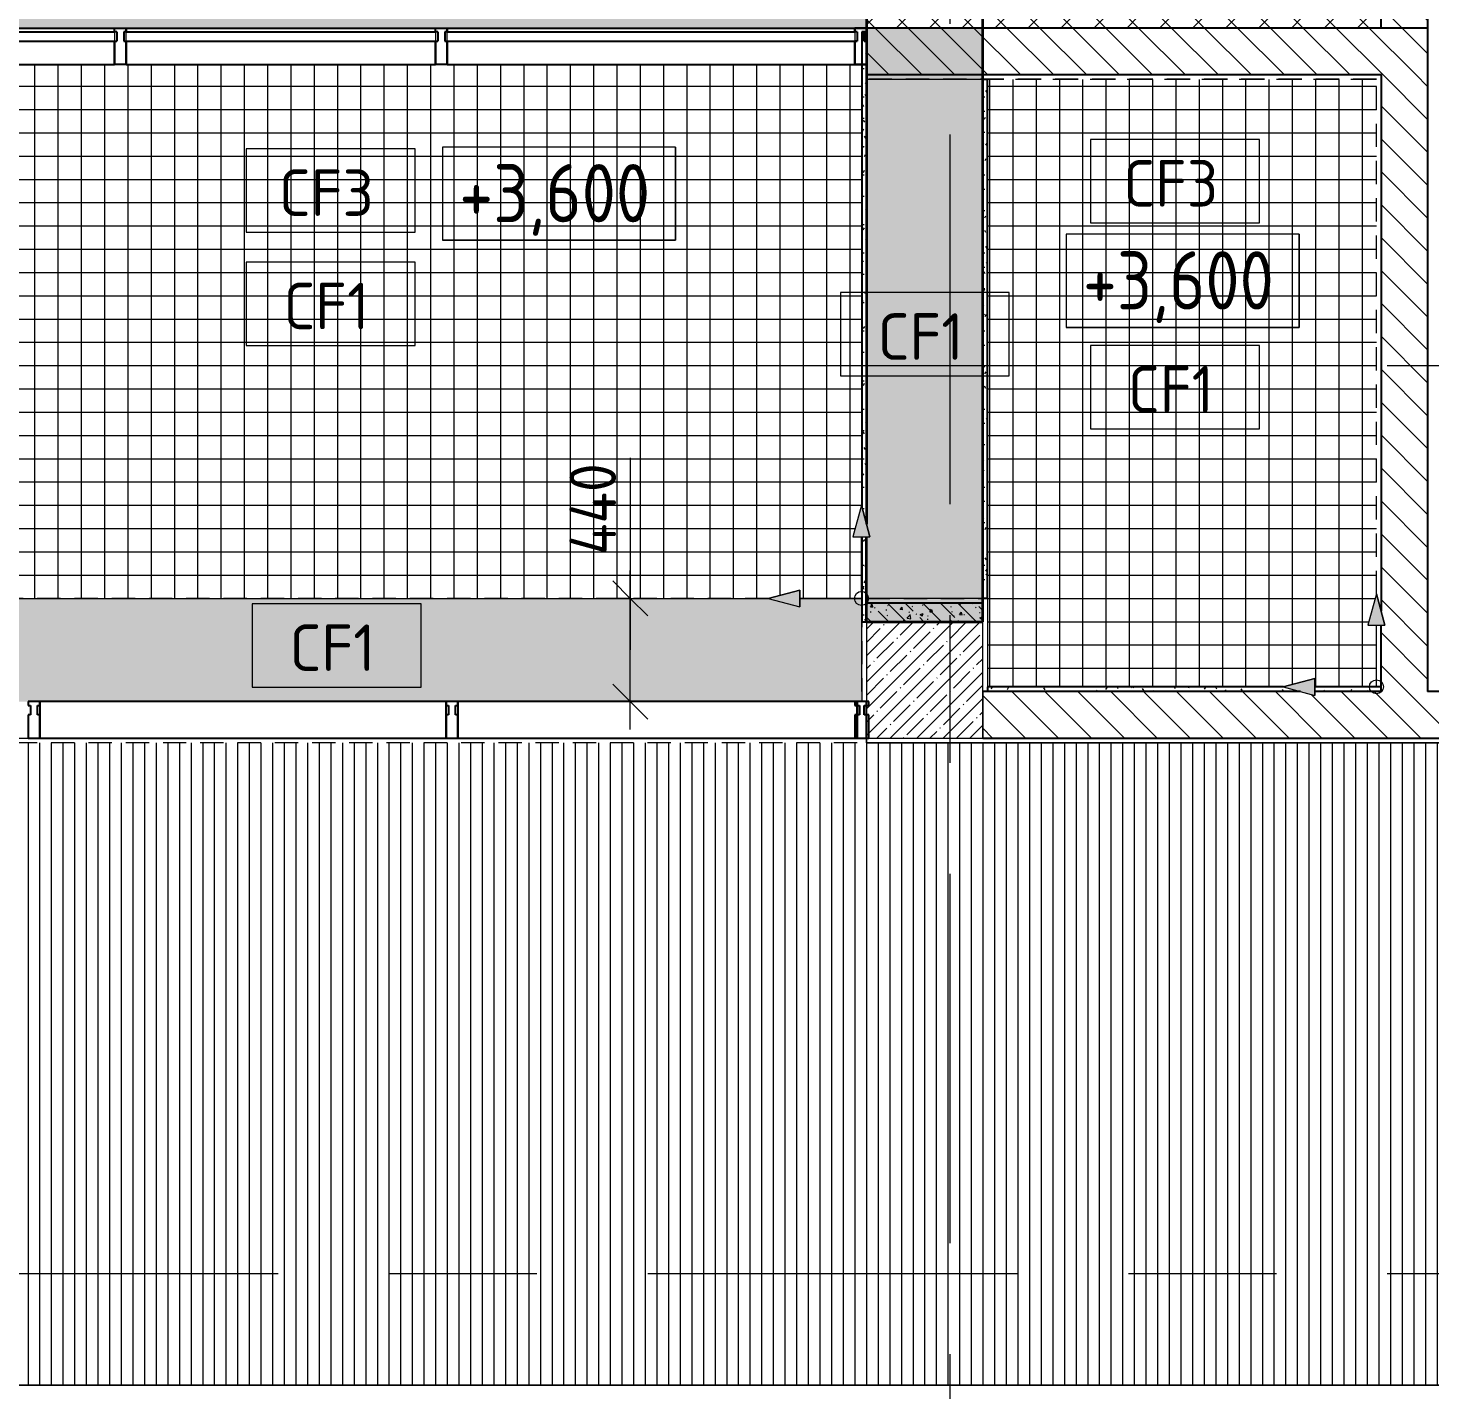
# Model space of a CAD drawing. Header units: millimetres. Extents: x 81676 to 276943, y -8553 to 29000.
# Drawn here: x 112000 to 118020, y 10600 to 16450 of the extents above; entities that cross this region are included whole.
import ezdxf

# ---------------------------------------------------------------- set-up
doc = ezdxf.new("R2010")
doc.units = ezdxf.units.MM
doc.linetypes.add('200_ШТРИХ__ш1_п0_6_', pattern=[160, 100, -60])
doc.linetypes.add('Осевая', pattern=[3175, 635, -476.25, 1587.5, -476.25])
for name, color, linetype, lineweight in [('A-ANNO-DIMS', 7, 'Continuous', 9), ('A-ANNO-DIMS-100', 7, 'Continuous', 9), ('A-CLNG-IDEN', 7, 'Continuous', 9), ('A-DETL-GENF', 7, 'Continuous', 9), ('A-DETL-MBND', 7, '200_ШТРИХ__ш1_п0_6_', 9), ('A-DETL-MBND-1', 7, 'Continuous', 9), ('A-FLOR', 7, 'Continuous', 9), ('A-FLOR-1', 7, 'Continuous', 35), ('A-GLAZ-CWMG', 7, 'Continuous', 9), ('A-GLAZ-CWMG-1', 7, 'Continuous', 25), ('A-WALL', 7, 'Continuous', 9), ('G-ANNO-DIMS', 7, 'Continuous', 9), ('I-WALL', 7, 'Continuous', 9), ('S-COLS', 7, 'Continuous', 9), ('Оси-2', 7, 'Осевая', 9)]:
    doc.layers.add(name, color=color, linetype=linetype, lineweight=lineweight)
doc.layers.add('A-WALL-2', color=7, linetype='Continuous', lineweight=25, true_color=0x3c3c3c)
doc.layers.add('A-WALL-FNSH-2', color=7, linetype='Continuous', lineweight=13, true_color=0x3c3c3c)
doc.styles.add('GOST Common', font='GOST_Common.ttf', dxfattribs={"width": 0.9, "height": 250})
doc.styles.add('GOST Common_1', font='GOST_Common.ttf', dxfattribs={"height": 200})
doc.styles.add('ISOCPEUR_1', font='isocpeur.ttf', dxfattribs={"width": 0.9, "height": 200})
doc.dimstyles.new('ISO-2_0_0_9К_Средний_округл2', dxfattribs={"dimscale": 304.8, "dimtxt": 199.196235, "dimasz": 0.492126, "dimexe": 0.393701, "dimexo": 0, "dimgap": 0, "dimtad": 1, "dimdec": 0, "dimrnd": 10, "dimzin": 0, "dimdsep": 46, "dimtxsty": 'ISOCPEUR_1', "dimblk1": 'OBLIQUE', "dimblk2": 'OBLIQUE', "dimsah": 1, "dimcen": 0.09, "dimdle": 0.393701, "dimazin": 0, "dimtfac": 1, "dimtdec": 4, "dimtix": 1, "dimtmove": 1, "dimatfit": 3, "dimfxl": 1, "dimtvp": 1, "dimtolj": 1, "dimtzin": 0, "dimarcsym": 2})
pattern_1 = [(135, (0, 0), (-70.71068, -70.71068), [])]
pattern_2 = [(45, (0, 0), (-57.024626, 57.024626), []), (45, (57.025, 0), (-57.024626, 57.024626), [100.806, -20.161, 3.353, -16.808])]
pattern_3 = [(0, (0, 0), (121.92, 30.48), [10.058, -81.382, 10.058, -81.382, -487.68]), (0, (0, 0), (121.92, 30.48), [-182.88, 10.058, -172.822, 10.058, -81.382, -213.36]), (0, (0, 0), (121.92, 30.48), [-457.2, 10.058, -50.902, 10.058, -142.342]), (120, (45.72, 15.24), (-87.356454, 90.345817), [10.058, -81.382, 10.058, -81.382, -487.68]), (120, (45.72, 15.24), (-87.356454, 90.345817), [-182.88, 10.058, -172.822, 10.058, -81.382, -213.36]), (120, (45.72, 15.24), (-87.356454, 90.345817), [-457.2, 10.058, -50.902, 10.058, -142.342]), (240, (60.96, 76.2), (-34.563546, -120.825817), [10.058, -81.382, 10.058, -81.382, -487.68]), (240, (60.96, 76.2), (-34.563546, -120.825817), [-182.88, 10.058, -172.822, 10.058, -81.382, -213.36]), (240, (60.96, 76.2), (-34.563546, -120.825817), [-457.2, 10.058, -50.902, 10.058, -142.342])]

# ---------------------------------------------------------------- blocks, each defined once
blk = doc.blocks.new('Прямоугольный импост - Импост структурный с накладкой - 160мм Темный-32472260-План потолков с обозначением видов отделки и геометрии 1 этажа в осях 23_1-33')
at = {"layer": 'A-GLAZ-CWMG'}
for p, q in [((111097, 16393), (111097, 16433)), ((112372, 16433), (112372, 16393))]:
    blk.add_line(p, q, dxfattribs=at)
at = {"layer": 'A-GLAZ-CWMG-1'}
for p, q in [((111097, 16433), (111097, 16450)), ((111097, 16450), (112372, 16450)), ((112372, 16433), (112372, 16450)), ((111097, 16433), (112372, 16433)), ((111097, 16293), (111097, 16393)), ((111097, 16393), (112372, 16393)), ((112372, 16393), (112372, 16293)), ((111097, 16293), (112372, 16293))]:
    blk.add_line(p, q, dxfattribs=at)
blk = doc.blocks.new('Прямоугольный импост - Импост структурный с накладкой - 160мм Темный-32355137-План потолков с обозначением видов отделки и геометрии 1 этажа в осях 23_1-33')
at = {"layer": 'A-GLAZ-CWMG-1'}
for p, q in [((0, 17), (-50, 17)), ((-50, 17), (-50, 0)), ((-40, 0), (-50, 0)), ((-40, 0), (-40, -40)), ((-10, -40), (-10, 0)), ((-10, 0), (0, 0)), ((0, 0), (0, 17)), ((-40, -40), (-50, -40)), ((-50, -40), (-50, -140)), ((0, -40), (-10, -40)), ((0, -140), (0, -40)), ((-50, -140), (0, -140))]:
    blk.add_line(p, q, dxfattribs=at)
blk = doc.blocks.new('Прямоугольный импост - Импост структурный с накладкой - 160мм Темный-V3-План потолков с обозначением видов отделки и геометрии 1 этажа в осях 23_1-33')
at = {"layer": 'A-GLAZ-CWMG'}
for p, q in [((113800.4, 16393), (113800.4, 16433)), ((115550.4, 16433), (115550.4, 16393))]:
    blk.add_line(p, q, dxfattribs=at)
at = {"layer": 'A-GLAZ-CWMG-1'}
for p, q in [((113800.4, 16433), (113800.4, 16450)), ((113800.4, 16450), (115550.4, 16450)), ((115550.4, 16433), (115550.4, 16450)), ((113800.4, 16433), (115550.4, 16433)), ((113800.4, 16293), (113800.4, 16393)), ((113800.4, 16393), (115550.4, 16393)), ((115550.4, 16393), (115550.4, 16293)), ((113800.4, 16293), (115550.4, 16293))]:
    blk.add_line(p, q, dxfattribs=at)
blk = doc.blocks.new('Прямоугольный импост - Импост структурный с накладкой - 160мм Темный-V5-План потолков с обозначением видов отделки и геометрии 1 этажа в осях 23_1-33')
at = {"layer": 'A-GLAZ-CWMG-1'}
for p, q in [((0, 17), (-50, 17)), ((-50, 17), (-50, 0)), ((-50, 0), (-40, 0)), ((-40, 0), (-40, -40)), ((-10, -40), (-10, 0)), ((-10, 0), (0, 0)), ((0, 0), (0, 17)), ((-40, -40), (-50, -40)), ((-50, -40), (-50, -140)), ((0, -40), (-10, -40)), ((0, -140), (0, -40)), ((-50, -140), (0, -140))]:
    blk.add_line(p, q, dxfattribs=at)
blk = doc.blocks.new('Прямоугольный импост - Импост структурный с накладкой - 160мм Темный-32355001-План потолков с обозначением видов отделки и геометрии 1 этажа в осях 23_1-33')
at = {"layer": 'A-GLAZ-CWMG-1'}
for p, q in [((113845.4, 13557), (113845.4, 13540)), ((115560.4, 13557), (113845.4, 13557)), ((115560.4, 13540), (115560.4, 13557)), ((113845.4, 13540), (113845.4, 13500)), ((113845.4, 13500), (113845.4, 13400)), ((115560.4, 13500), (115560.4, 13540)), ((115560.4, 13400), (115560.4, 13500)), ((113845.4, 13400), (115560.4, 13400))]:
    blk.add_line(p, q, dxfattribs=at)
blk = doc.blocks.new('Прямоугольный импост - Импост структурный с накладкой - 160мм Темный-32472299-План потолков с обозначением видов отделки и геометрии 1 этажа в осях 23_1-33')
at = {"layer": 'A-GLAZ-CWMG'}
for p, q in [((112422, 16393), (112422, 16433)), ((113750.4, 16433), (113750.4, 16393))]:
    blk.add_line(p, q, dxfattribs=at)
at = {"layer": 'A-GLAZ-CWMG-1'}
for p, q in [((112422, 16433), (112422, 16450)), ((112422, 16450), (113750.4, 16450)), ((113750.4, 16433), (113750.4, 16450)), ((112422, 16433), (113750.4, 16433)), ((112422, 16293), (112422, 16393)), ((112422, 16393), (113750.4, 16393)), ((113750.4, 16393), (113750.4, 16293)), ((112422, 16293), (113750.4, 16293))]:
    blk.add_line(p, q, dxfattribs=at)
blk = doc.blocks.new('Прямоугольный импост - Импост структурный с накладкой - 160мм Темный-32355002-План потолков с обозначением видов отделки и геометрии 1 этажа в осях 23_1-33')
at = {"layer": 'A-GLAZ-CWMG-1'}
for p, q in [((112050.4, 13557), (112050.4, 13540)), ((113795.4, 13557), (112050.4, 13557)), ((113795.4, 13540), (113795.4, 13557)), ((112050.4, 13540), (112050.4, 13500)), ((112050.4, 13500), (112050.4, 13400)), ((113795.4, 13500), (113795.4, 13540)), ((113795.4, 13400), (113795.4, 13500)), ((112050.4, 13400), (113795.4, 13400))]:
    blk.add_line(p, q, dxfattribs=at)
blk = doc.blocks.new('Прямоугольный импост - Импост структурный с накладкой - 160мм Темный-V11-План потолков с обозначением видов отделки и геометрии 1 этажа в осях 23_1-33')
at = {"layer": 'A-GLAZ-CWMG-1'}
for p, q in [((-25, 0), (-25, 17)), ((-25, 17), (25, 17)), ((-15, 0), (-25, 0)), ((-15, -40), (-15, 0)), ((25, 0), (15, 0)), ((15, 0), (15, -40)), ((25, 17), (25, 0)), ((-25, -140), (-25, -40)), ((-25, -40), (-15, -40)), ((15, -40), (25, -40)), ((25, -40), (25, -140)), ((25, -140), (-25, -140))]:
    blk.add_line(p, q, dxfattribs=at)
blk = doc.blocks.new('Прямоугольный импост - Импост структурный с накладкой - 160мм Темный-V13-План потолков с обозначением видов отделки и геометрии 1 этажа в осях 23_1-33')
at = {"layer": 'A-GLAZ-CWMG-1'}
for p, q in [((25, 17), (-25, 17)), ((-25, 17), (-25, 0)), ((-25, 0), (-15, 0)), ((-15, 0), (-15, -40)), ((15, 0), (25, 0)), ((15, 0), (15, -40)), ((25, 0), (25, 17)), ((-15, -40), (-25, -40)), ((-25, -40), (-25, -140)), ((25, -40), (15, -40)), ((25, -140), (25, -40)), ((-25, -140), (25, -140))]:
    blk.add_line(p, q, dxfattribs=at)
blk = doc.blocks.new('Прямоугольный импост - Импост структурный с накладкой - 160мм-32472251-План потолков с обозначением видов отделки и геометрии 1 этажа в осях 23_1-33')
at = {"layer": 'A-GLAZ-CWMG-1'}
for p, q in [((25, 17), (-25, 17)), ((-25, 17), (-25, 0)), ((-25, 0), (-15, 0)), ((-15, 0), (-15, -40)), ((15, 0), (25, 0)), ((15, 0), (15, -40)), ((25, 0), (25, 17)), ((-15, -40), (-25, -40)), ((-25, -40), (-25, -140)), ((25, -40), (15, -40)), ((25, -140), (25, -40)), ((-25, -140), (25, -140))]:
    blk.add_line(p, q, dxfattribs=at)
blk = doc.blocks.new('Начало раскладки_красным - Начало раскладки_красным-26104805-План потолков с обозначением видов отделки и геометрии 1 этажа в осях 23_1-33')
at = {"layer": 'A-DETL-GENF'}
for points in [[(-36.2, 264.8), (36.2, 264.8), (0, 400)], [(-264.8, -36.2), (-264.8, 36.2), (-400, 0)]]:
    blk.add_hatch(color=256, dxfattribs=at).paths.add_polyline_path(points)
for p, q in [((0, 400), (-36.2, 264.8)), ((0, 400), (-36.2, 264.8)), ((36.2, 264.8), (0, 400)), ((0, 400), (36.2, 264.8)), ((-36.2, 264.8), (36.2, 264.8)), ((-36.2, 264.8), (36.2, 264.8)), ((0, 30), (0, 264.8)), ((-264.8, 36.2), (-400, 0)), ((-400, 0), (-264.8, 36.2)), ((-400, 0), (-264.8, -36.2)), ((-400, 0), (-264.8, -36.2)), ((-264.8, -36.2), (-264.8, 36.2)), ((-264.8, 36.2), (-264.8, -36.2)), ((-30, 0), (-264.8, 0))]:
    blk.add_line(p, q, dxfattribs=at)
blk.add_circle((0, 0), 30, dxfattribs=at)
blk = doc.blocks.new('М_потолков - Марка_ Имя типа-25382930-План потолков с обозначением видов отделки и геометрии 1 этажа в осях 23_1-33')
at = {"layer": 'A-CLNG-IDEN'}
for p, q in [((3.625, 1.984375), (-3.625, 1.984375)), ((-3.625, 1.984375), (-3.625, -1.59375)), ((3.625, -1.59375), (3.625, 1.984375)), ((-3.625, -1.59375), (3.625, -1.59375))]:
    blk.add_line(p, q, dxfattribs=at)
blk = doc.blocks.new('Высотные отметки - 10х4_h_-17668695-План потолков с обозначением видов отделки и геометрии 1 этажа в осях 23_1-33')
at = {"layer": 'G-ANNO-DIMS'}
for p, q in [((-5, 4), (-5, 0)), ((5, 4), (-5, 4)), ((5, 4), (-5, 4)), ((-5, 4), (-5, 0)), ((5, 4), (5, 0)), ((5, 0), (5, 4)), ((5, 0), (-5, 0)), ((-5, 0), (5, 0))]:
    blk.add_line(p, q, dxfattribs=at)
blk = doc.blocks.new('DIMBLOCK28-План потолков с обозначением видов отделки и геометрии 1 этажа в осях 23_1-33')
at = {"layer": 'A-ANNO-DIMS-100'}
for p, q in [((114586.5, 14603.9), (114586.5, 14086.3)), ((114586.5, 13437), (114586.5, 14120)), ((114586.5, 14086.3), (114586.5, 13778.5)), ((114480.4, 14000), (114706.5, 14000)), ((114586.5, 14000), (114480.4, 14000)), ((114480.4, 13557), (114706.5, 13557)), ((114586.5, 13557), (114480.4, 13557))]:
    blk.add_line(p, q, dxfattribs=at)
at = {"layer": 'A-ANNO-DIMS-100', "lineweight": 20}
for p, q in [((114586.5, 14000), (114511.5, 14075)), ((114586.5, 14000), (114661.5, 13925)), ((114586.5, 13557), (114511.5, 13632)), ((114586.5, 13557), (114661.5, 13482))]:
    blk.add_line(p, q, dxfattribs=at)
at = {"layer": 'A-ANNO-DIMS-100', "color": 0, "insert": (114325.2, 14186.3), "char_height": 200, "width": 501.055, "attachment_point": 1, "rotation": 90, "line_spacing_factor": 1.149209, "style": 'ISOCPEUR_1'}
blk.add_mtext('440', dxfattribs=at)
blk = doc.blocks.new('_Oblique')
at = {"color": 0, "linetype": 'ByBlock', "lineweight": -2}
blk.add_line((-0.5, -0.5), (0.5, 0.5), dxfattribs=at)

msp = doc.modelspace()

# ---------------------------------------------------------------- hatches: boundary and pattern name
at = {"layer": 'A-DETL-MBND'}
h = msp.add_hatch(dxfattribs=at)
h.set_pattern_fill('FP_25', color=256, style=0, pattern_type=2)
h.set_pattern_definition([(0, (109530, 16300), (0, 100), []), (90, (109530, 16300), (-100, 6e-15), [])])
h.paths.add_polyline_path([(116121, 13620), (117390.9, 13620), (117525.2, 13656.1), (117525.3, 13620), (117790, 13620), (117790, 13884.8), (117753.6, 13884.7), (117790, 14020), (117790, 16229), (116120.4, 16229), (116120.4, 13620)])
h.paths.add_polyline_path([(115542.6, 14000), (115580, 14000), (115580, 14264.8), (115542.6, 14264.7), (115578.8, 14400), (115580, 14395.4), (115580, 16293), (111070, 16293), (111070, 14000), (115179.9, 14000), (115314.2, 14036.1), (115314.3, 14000)])
h.paths.add_polyline_path([(106070, 14000), (110129.9, 14000), (110264.2, 14036.1), (110264.3, 14000), (110529, 14000), (110529, 14264.8), (110492.6, 14264.7), (110529, 14400), (110529, 19120), (106070, 19120), (106070, 15583.2)])
h.paths.add_polyline_path([(105129, 14000), (105129.9, 14000), (105264.2, 14036.1), (105264.3, 14000), (105530, 14000), (105530, 14264.8), (105492.6, 14264.7), (105528.8, 14400), (105530, 14395.4), (105530, 19120), (100820, 19120), (100820, 17750), (101418, 17750), (101418, 14000), (104475.1, 14000)])
h = msp.add_hatch(dxfattribs=at)
h.set_pattern_fill('FP_32', color=256, style=0, pattern_type=2)
h.set_pattern_definition([(270, (98801.686, 2746.686), (50, 3e-15), [])])
h.paths.add_polyline_path([(119120.3, 10620), (121190, 10620), (121190, 12430), (120360, 12430), (120360, 13380), (98720, 13380), (98720, 11340), (100829, 11340), (100829, 10620), (116457.5, 10620)])
at = {"layer": 'A-DETL-MBND-1'}
h = msp.add_hatch(color=256, dxfattribs=at)
h.paths.add_polyline_path([(115600.4, 16450), (115600.4, 18530), (115530.4, 18530), (115530.4, 18600), (111070, 18600), (111070, 16450), (115590.4, 16450)])
h.paths.add_polyline_path([(117103.7, 16520), (117740, 16520), (117740, 18600), (116170.4, 18600), (116170.4, 18530), (116100.4, 18530), (116100.4, 16520), (116457.5, 16520)])
for points in [[(116100.4, 14000), (116100.4, 16230), (115600.4, 16230), (115600.4, 14319.3), (115615.1, 14264.8), (115600.4, 14264.7), (115600.4, 14000), (116100, 14000)], [(115581.4, 13557), (115580.4, 14000), (115314.2, 14000), (115314.3, 13963.6), (115179, 14000), (111070, 14000), (111070, 13557), (115570.4, 13557)], [(116120, 14000), (116120, 14000.5), (116100.4, 14000)]]:
    msp.add_hatch(color=256, dxfattribs=at).paths.add_polyline_path(points)
at = {"layer": 'A-FLOR'}
h = msp.add_hatch(dxfattribs=at)
h.set_pattern_fill('FP_1', color=256, style=0, pattern_type=2)
h.set_pattern_definition(pattern_2)
h.paths.add_polyline_path([(97639, 11100), (100589, 11100), (100589, 11320), (97639, 11320)])
h.paths.add_polyline_path([(116100.4, 13900), (116100.4, 16450), (115600.4, 16450), (115600.4, 14319.3), (115615.1, 14264.8), (115600.4, 14264.7), (115600.4, 13900), (115791.8, 13900)])
h.paths.add_polyline_path([(111050, 13900), (111050, 18600), (110550, 18600), (110550, 14320.9), (110565.1, 14264.8), (110550, 14264.7), (110550, 13900), (110565.1, 13900)])
h.paths.add_polyline_path([(106050, 13900), (106050, 20900), (105550, 20900), (105550, 14320.9), (105565.1, 14264.8), (105550, 14264.7), (105550, 13900), (105806.5, 13900)])
h.paths.add_polyline_path([(115600.4, 19100), (116100.4, 19100), (116100.4, 20900), (115600.4, 20900), (115600.4, 20240.7)])
at = {"layer": 'I-WALL'}
h = msp.add_hatch(dxfattribs=at)
h.set_pattern_fill('FP_3', color=256, style=0, pattern_type=2)
h.set_pattern_definition(pattern_1)
h.paths.add_polyline_path([(118010, 16450), (118010, 19100), (117810, 19100), (117810, 16450)])
h = msp.add_hatch(dxfattribs=at)
h.set_pattern_fill('FP_4', color=256, style=0, pattern_type=2)
h.set_pattern_definition([(45, (0, 0), (-70.71068, 70.71068), []), (135, (0, 0), (-70.71068, -70.71068), [])])
h.paths.add_polyline_path([(117810, 16450), (117810, 16500), (115600.4, 16500), (115600.4, 16450), (116457.5, 16450)])
h = msp.add_hatch(dxfattribs=at)
h.set_pattern_fill('FP_3', color=256, style=0, pattern_type=2)
h.set_pattern_definition(pattern_1)
h.paths.add_polyline_path([(118010, 16250), (118010, 16450), (115600.4, 16450), (115600.4, 16250), (117810, 16250)])
h = msp.add_hatch(dxfattribs=at)
h.set_pattern_fill('FP_21', color=256, style=0, pattern_type=2)
h.set_pattern_definition(pattern_3)
h.paths.add_polyline_path([(115580.4, 13900), (115600.4, 13900), (115600.4, 14264.8), (115580.4, 14264.7)])
h.paths.add_polyline_path([(115600.4, 14319.3), (115600.4, 16433), (115580.4, 16433), (115580.4, 14393.7), (115597.6, 14329.9)])
h = msp.add_hatch(dxfattribs=at)
h.set_pattern_fill('FP_21', color=256, style=0, pattern_type=2)
h.set_pattern_definition(pattern_3)
h.paths.add_polyline_path([(116120.4, 14000.5), (116120.4, 16229), (116100.4, 16229), (116100.4, 14000.5), (116120, 14000.5)])
h = msp.add_hatch(dxfattribs=at)
h.set_pattern_fill('FP_3', color=256, style=0, pattern_type=2)
h.set_pattern_definition(pattern_1)
h.paths.add_polyline_path([(117826.1, 13600), (118010, 13600), (118010, 16250), (117810, 16250), (117810, 13944.7), (117826.1, 13884.8), (117810, 13884.7), (117810, 13600)])
h = msp.add_hatch(dxfattribs=at)
h.set_pattern_fill('FP_5', color=256, style=0, pattern_type=2)
h.set_pattern_definition([(135, (0, 0), (-75.43415, -75.43415), [106.68, -17.78, 3.556, -17.78]), (135, (0, 75.39), (-75.43415, -75.43415), []), (50, (0, 0), (127.52922, -11.15758), [13.335, -146.685]), (355, (0, 0), (-24.66966, 133.74002), [10.668, -117.348]), (100.451, (10.63, -0.93), (102.85973, 122.58178), [11.333, -124.663]), (46.184, (0, 35.56), (189.75516, -29.43036), [20.002, -220.027]), (96.636, (15.81, 33.1), (166.1822, 173.1996), [17, -186.995]), (351.184, (0, 35.56), (166.18393, 173.19757), [16.002, -176.022]), (21, (17.78, 26.67), (106.130265, -71.58603), [13.335, -146.685]), (326, (17.78, 26.67), (43.26188, 128.93175), [10.668, -117.348]), (71.451, (26.62, 20.7), (149.39198, 57.34505), [11.333, -124.663]), (37.5, (0, 0), (2.162228, 59.188357), [3.353, -112.573, 3.353, -115.773, -117.793]), (37.5, (0, 0), (2.162228, 59.188357), [-235.052, 3.353, -114.44]), (7.5, (0, 0), (46.773857, 70.126152), [3.353, -64.567, 3.353, -109.906, -44.894]), (7.5, (0, 0), (46.773857, 70.126152), [-181.178, 3.353, -41.542]), (327.5, (-39.65, 0), (94.913671, -4.010093), [3.353, -41.097, 3.353, -135.331, -184.023]), (327.5, (-39.65, 0), (94.913671, -4.010093), [-183.134, 3.353, -180.67]), (317.5, (-57.43, 0), (103.69057, 17.79882), [3.353, -54.432, 3.353, -88.748, -130.683]), (317.5, (-57.43, 0), (103.69057, 17.79882), [-149.885, 3.353, -127.33])])
h.paths.add_polyline_path([(115600.4, 13900), (116100, 13900), (116100, 13980), (115600.4, 13980)])
h = msp.add_hatch(dxfattribs=at)
h.set_pattern_fill('FP_21', color=256, style=0, pattern_type=2)
h.set_pattern_definition(pattern_3)
h.paths.add_polyline_path([(116120, 13600), (117463.9, 13600), (117390, 13620), (116120, 13620)])
h.paths.add_polyline_path([(117525.2, 13600), (117810, 13600), (117810, 13620), (117525.2, 13620), (117525.2, 13603.4)])
h = msp.add_hatch(dxfattribs=at)
h.set_pattern_fill('FP_3', color=256, style=0, pattern_type=2)
h.set_pattern_definition(pattern_1)
h.paths.add_polyline_path([(120460, 13400), (120930, 13400), (120930, 13600), (117525.2, 13600), (117525.3, 13583.6), (117463.9, 13600), (116100, 13600), (116100, 13400), (120451.6, 13400)])
at = {"layer": 'S-COLS'}
h = msp.add_hatch(dxfattribs=at)
h.set_pattern_fill('FP_1', color=256, style=0, pattern_type=2)
h.set_pattern_definition(pattern_2)
h.paths.add_polyline_path([(115791.8, 13400), (116100, 13400), (116100, 13900), (115600, 13900), (115600, 13400)])

# ---------------------------------------------------------------- linework, layer by layer
at = {"layer": 'A-DETL-MBND'}
for p, q in [((115580, 14395.4), (115580, 16293)), ((117790, 16230), (115600.4, 16230)), ((115600.4, 16230), (117790, 16230)), ((116100.4, 16229), (115600.4, 16229)), ((117790, 16229), (116120.4, 16229)), ((117790, 14019.1), (117790, 16229)), ((115580, 14000), (115580, 14264.8)), ((115179.9, 14000), (111070, 14000)), ((115580.4, 14000), (115314.2, 14000)), ((115600.4, 14001), (116100.4, 14001)), ((115600.4, 14000), (116120, 14000)), ((116120, 14000), (115600.4, 14000)), ((116120, 14000.5), (116120, 13620)), ((115581.4, 13557), (115581.4, 13900)), ((117790, 13620), (117790, 13884.8)), ((120360, 13380), (106610, 13380)), ((115600, 13400), (115600, 13380)), ((100829, 10620), (121190, 10620))]:
    msp.add_line(p, q, dxfattribs=at)
at = {"layer": 'A-FLOR-1'}
for p, q in [((115600.4, 18600), (115600.4, 14319.3)), ((116100.4, 13900), (116100.4, 18600)), ((115600.4, 13900), (115600.4, 14264.8)), ((115600.4, 13900), (116100.4, 13900))]:
    msp.add_line(p, q, dxfattribs=at)
at = {"layer": 'A-WALL'}
for p, q in [((116121, 14000.5), (116120.5, 14000.5)), ((116100, 13600), (116100, 13400))]:
    msp.add_line(p, q, dxfattribs=at)
at = {"layer": 'A-WALL-2'}
for p, q in [((118010, 19100), (118010, 13600)), ((115600.4, 16500), (115600.4, 16250)), ((117810, 16450), (117810, 16520)), ((118010, 16450), (115600.4, 16450)), ((115600.4, 16433), (115580.4, 16433)), ((115580.4, 16433), (115580.4, 14393.7)), ((115600.4, 16250), (117810, 16250)), ((116120.4, 16229), (116100.4, 16229)), ((116120.4, 14000.5), (116120.4, 16229)), ((117810, 16250), (117810, 13944.7)), ((115580.4, 14264.8), (115580.4, 13900)), ((116100, 13980), (115600.4, 13980)), ((116100, 13900), (116100, 13980)), ((116100.4, 14000.5), (116120.5, 14000.5)), ((115580.4, 13900), (115600.4, 13900)), ((117810, 13600), (117810, 13884.8)), ((117390.9, 13620), (116120, 13620)), ((116120, 13620), (116120, 13600)), ((117810, 13620), (117525.2, 13620)), ((117463.9, 13600), (116100, 13600)), ((117810, 13600), (117525.2, 13600)), ((120930, 13600), (118010, 13600)), ((116100, 13400), (120380, 13400))]:
    msp.add_line(p, q, dxfattribs=at)
at = {"layer": 'A-WALL-FNSH-2'}
for p, q in [((115579.4, 16293), (115579.4, 14397.5)), ((115580.4, 16293), (115579.4, 16293)), ((116121.5, 16229), (116120.5, 16229)), ((116120.5, 16229), (116120.5, 14000.5)), ((116121.5, 14000.5), (116121.5, 16229)), ((115579.4, 14264.8), (115579.4, 13600)), ((115580.4, 14001), (115579.4, 14001)), ((115579.4, 14000.5), (115580.4, 14000.5)), ((116120, 14000.5), (116120, 13620)), ((116121, 13620), (116121, 14000.5)), ((116121, 14000.5), (116121.5, 14000.5)), ((115580.4, 13600), (115580.4, 13900)), ((115579.4, 13600), (115580.4, 13600)), ((115600, 13400), (115599, 13400)), ((115599, 13400), (115599, 13379)), ((115599, 13379), (120359, 13379)), ((115600, 13380), (115600, 13400)), ((120360, 13380), (115600, 13380)), ((100829, 10620), (121190, 10620)), ((121189, 10621), (100830, 10621))]:
    msp.add_line(p, q, dxfattribs=at)
at = {"layer": 'S-COLS'}
for p, q in [((116100, 13900), (115600, 13900)), ((115600, 13900), (115600, 13400)), ((116100, 13600), (116100, 13900)), ((116100, 13400), (116100, 13600)), ((115600, 13400), (116100, 13400))]:
    msp.add_line(p, q, dxfattribs=at)
at = {"layer": 'Оси-2'}
for p, q in [((115960, 593.7), (115960, 19415.1)), ((84975.6, 15000), (122160, 15000)), ((84975.6, 13400), (119719, 13400)), ((84975.6, 11100), (120319, 11100))]:
    msp.add_line(p, q, dxfattribs=at)

# ---------------------------------------------------------------- block references
at = {"layer": 'A-CLNG-IDEN', "xscale": 99.99999999999993, "yscale": 99.99999999999993, "zscale": 99.99999999999993}
for p in [(116925.6, 15772.8), (113299.8, 15732.8), (113299.8, 15246.3), (115851, 15115), (116925.6, 14888.4), (113325.7, 13778.5)]:
    msp.add_blockref('М_потолков - Марка_ Имя типа-25382930-План потолков с обозначением видов отделки и геометрии 1 этажа в осях 23_1-33', p, dxfattribs=at)
at = {"layer": 'A-DETL-GENF', "rotation": 0.03359668727813597}
for p in [(115579, 14000), (117790, 13620)]:
    msp.add_blockref('Начало раскладки_красным - Начало раскладки_красным-26104805-План потолков с обозначением видов отделки и геометрии 1 этажа в осях 23_1-33', p, dxfattribs=at)
at = {"layer": 'A-GLAZ-CWMG'}
for name, p in [('Прямоугольный импост - Импост структурный с накладкой - 160мм Темный-32355137-План потолков с обозначением видов отделки и геометрии 1 этажа в осях 23_1-33', (115600.4, 16433)), ('Прямоугольный импост - Импост структурный с накладкой - 160мм Темный-32355002-План потолков с обозначением видов отделки и геометрии 1 этажа в осях 23_1-33', (0, 0)), ('Прямоугольный импост - Импост структурный с накладкой - 160мм Темный-32355001-План потолков с обозначением видов отделки и геометрии 1 этажа в осях 23_1-33', (0, 0)), ('Прямоугольный импост - Импост структурный с накладкой - 160мм Темный-V5-План потолков с обозначением видов отделки и геометрии 1 этажа в осях 23_1-33', (115600, 13540))]:
    msp.add_blockref(name, p, dxfattribs=at)
at = {"layer": 'A-GLAZ-CWMG', "extrusion": (0, 0, -1)}
for p in [(-112025.4, 13540), (-113820.4, 13540), (-115585.4, 13540)]:
    msp.add_blockref('Прямоугольный импост - Импост структурный с накладкой - 160мм Темный-V11-План потолков с обозначением видов отделки и геометрии 1 этажа в осях 23_1-33', p, dxfattribs=at)
at = {"layer": 'A-GLAZ-CWMG-1'}
for name in ['Прямоугольный импост - Импост структурный с накладкой - 160мм Темный-32472260-План потолков с обозначением видов отделки и геометрии 1 этажа в осях 23_1-33', 'Прямоугольный импост - Импост структурный с накладкой - 160мм Темный-32472299-План потолков с обозначением видов отделки и геометрии 1 этажа в осях 23_1-33', 'Прямоугольный импост - Импост структурный с накладкой - 160мм Темный-V3-План потолков с обозначением видов отделки и геометрии 1 этажа в осях 23_1-33']:
    msp.add_blockref(name, (0, 0), dxfattribs=at)
at = {"layer": 'A-GLAZ-CWMG-1', "extrusion": (0, 0, -1)}
for name, p in [('Прямоугольный импост - Импост структурный с накладкой - 160мм-32472251-План потолков с обозначением видов отделки и геометрии 1 этажа в осях 23_1-33', (-112397, 16433)), ('Прямоугольный импост - Импост структурный с накладкой - 160мм-32472251-План потолков с обозначением видов отделки и геометрии 1 этажа в осях 23_1-33', (-113775.4, 16433)), ('Прямоугольный импост - Импост структурный с накладкой - 160мм Темный-V13-План потолков с обозначением видов отделки и геометрии 1 этажа в осях 23_1-33', (-115575.4, 16433))]:
    msp.add_blockref(name, p, dxfattribs=at)
at = {"layer": 'G-ANNO-DIMS', "xscale": 99.99999999999993, "yscale": 99.99999999999993, "zscale": 99.99999999999993}
for p in [(114280.5, 15538.9), (116958.4, 15164.3)]:
    msp.add_blockref('Высотные отметки - 10х4_h_-17668695-План потолков с обозначением видов отделки и геометрии 1 этажа в осях 23_1-33', p, dxfattribs=at)

# ---------------------------------------------------------------- texts
at = {"layer": 'A-CLNG-IDEN', "char_height": 200, "attachment_point": 1, "style": 'GOST Common_1'}
for s, insert, width in [('CF3', (113077, 15842.6), 521.097), ('CF3', (116702.8, 15882.6), 521.097), ('CF1', (113097, 15356), 472.996), ('CF1', (115648.2, 15224.7), 472.996), ('CF1', (116722.8, 14998.2), 472.996), ('CF1', (113122.9, 13888.2), 472.996)]:
    msp.add_mtext(s, dxfattribs=dict(at, insert=insert, width=width))
at = {"layer": 'G-ANNO-DIMS', "char_height": 250, "width": 1028.823, "attachment_point": 1, "line_spacing_factor": 1.022761, "style": 'GOST Common'}
for insert in [(113851.8, 15865.6), (116529.7, 15491)]:
    msp.add_mtext('+3,600', dxfattribs=dict(at, insert=insert))

# ---------------------------------------------------------------- dimensions: what is measured, and where the dimension line sits
at = {"layer": 'A-ANNO-DIMS'}
dim = msp.add_linear_dim(base=(114586.5, 14000), p1=(114480.4, 13557), p2=(114480.4, 14000), angle=90, dimstyle='ISO-2_0_0_9К_Средний_округл2', override={"dimpost": '<>', "dimfxl": 443.00001}, dxfattribs=at)
dim.commit()
dim.dimension.update_dxf_attribs({"geometry": 'DIMBLOCK28-План потолков с обозначением видов отделки и геометрии 1 этажа в осях 23_1-33', "text_midpoint": (114458.5, 14436.9), "dimtype": 160, "text_rotation": 90})

doc.saveas('drawing.dxf')
